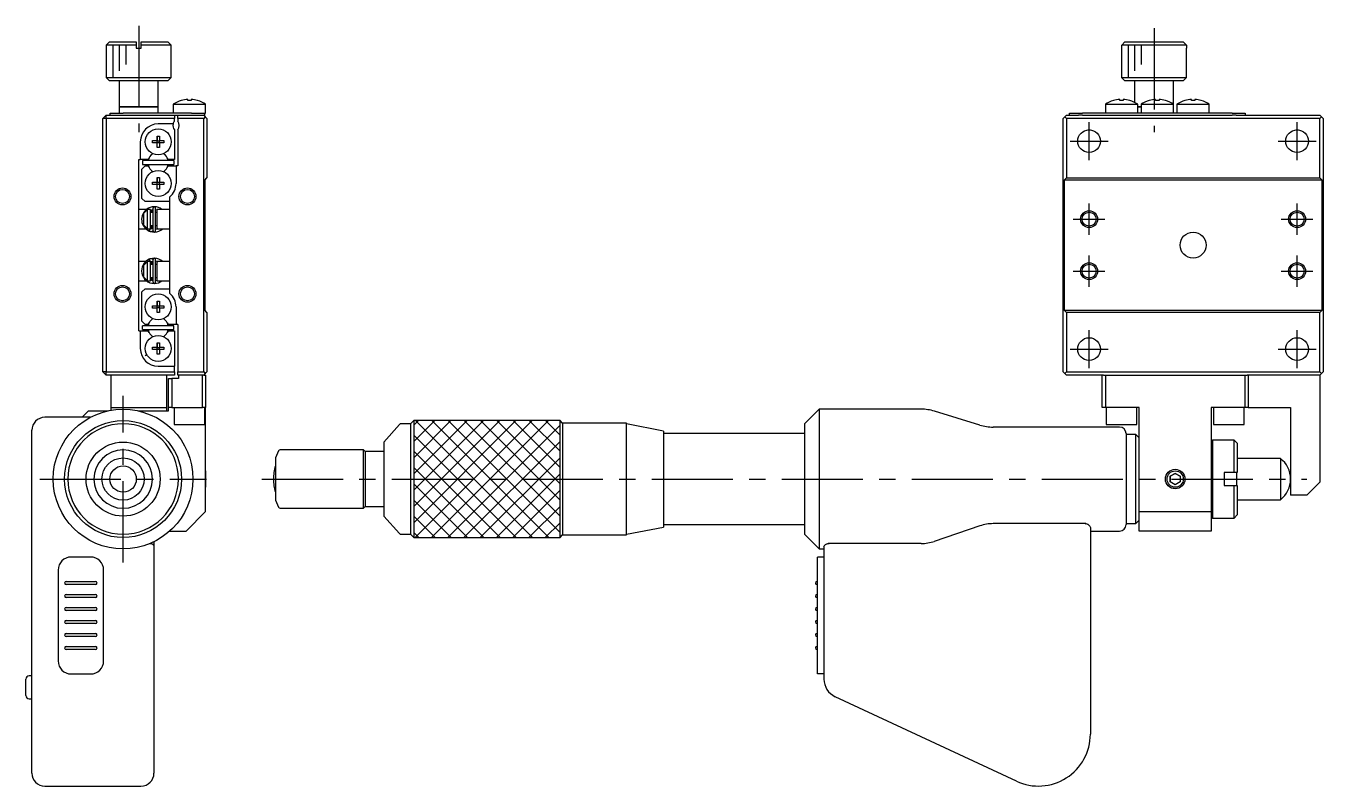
# Model space of a CAD drawing. Extents: x 19 to 436, y 13 to 209.
# Drawn here: x 236.1 to 435.7, y 57.7 to 174.7 of the extents above; entities that cross this region are included whole.
import ezdxf

# ---------------------------------------------------------------- set-up
doc = ezdxf.new("R2010")
doc.units = 0
doc.header["$LTSCALE"] = 10
doc.linetypes.add('CENTER', pattern=[2, 1.25, -0.25, 0.25, -0.25])
doc.linetypes.add('DASHED', pattern=[3.5, 2, -1.5])
doc.layers.get('0').update_dxf_attribs({"linetype": 'CONTINUOUS'})
doc.layers.add('CENTER', color=1, linetype='CENTER')

msp = doc.modelspace()

# ---------------------------------------------------------------- linework, layer by layer
at = {"color": 7, "linetype": 'CONTINUOUS'}
for p, q in [((248.925, 172.275), (248.425, 171.775)), ((253.025, 171.775), (248.425, 171.775)), ((248.425, 171.775), (248.425, 166.775)), ((248.925, 172.275), (253.025, 172.275)), ((253.025, 172.275), (253.025, 171.775)), ((253.025, 171.775), (253.025, 171.275)), ((253.825, 172.275), (257.925, 172.275)), ((253.825, 171.775), (253.825, 172.275)), ((258.425, 171.775), (253.825, 171.775)), ((253.825, 171.275), (253.825, 171.775)), ((258.425, 171.775), (257.925, 172.275)), ((258.425, 166.775), (258.425, 171.775)), ((404.671096, 171.775), (405.172884, 172.275)), ((404.671096, 171.275), (404.671096, 171.775)), ((414.639045, 171.775), (404.671096, 171.775)), ((405.172884, 172.275), (414.137258, 172.275)), ((414.137258, 172.275), (414.639045, 171.775)), ((414.639045, 171.775), (414.639045, 171.275)), ((253.025, 171.275), (253.825, 171.275)), ((404.655071, 171.275), (404.671096, 171.275)), ((404.655071, 171.275), (404.655071, 166.775)), ((414.639045, 171.275), (414.655071, 171.275)), ((414.655071, 166.775), (414.655071, 171.275)), ((248.425, 166.775), (258.425, 166.775)), ((248.425, 166.775), (248.925, 166.275)), ((257.925, 166.275), (248.925, 166.275)), ((250.425, 166.275), (250.425, 162.275)), ((256.425, 162.275), (256.425, 166.275)), ((257.925, 166.275), (258.425, 166.775)), ((404.655071, 166.775), (414.655071, 166.775)), ((404.655071, 166.775), (405.155071, 166.275)), ((414.155071, 166.275), (405.155071, 166.275)), ((406.655071, 166.275), (406.655071, 162.956129)), ((412.655071, 162.666657), (412.655071, 166.275)), ((414.155071, 166.275), (414.655071, 166.775)), ((250.425, 162.275), (256.425, 162.275)), ((256.425, 162.275), (250.425, 162.275)), ((250.425, 162.275), (250.425, 161.275)), ((256.425, 161.275), (256.425, 162.275)), ((258.725, 162.666657), (263.725, 162.666657)), ((258.725, 162.666657), (258.725, 161.275)), ((259.96641, 163.237581), (259.963067, 163.244436)), ((260.965, 163.237581), (260.965, 163.409953)), ((261.485, 163.237581), (260.965, 163.237581)), ((261.485, 163.409953), (261.485, 163.237581)), ((262.486933, 163.244436), (262.48359, 163.237581)), ((263.725, 161.275), (263.725, 162.666657)), ((402.155071, 162.666657), (404.655071, 162.666657)), ((402.155071, 162.666657), (402.155071, 161.275)), ((403.396481, 163.237581), (403.393138, 163.244436)), ((404.395071, 163.237581), (404.395071, 163.409953)), ((404.915071, 163.237581), (404.395071, 163.237581)), ((404.655071, 162.666657), (407.155071, 162.666657)), ((404.915071, 163.409953), (404.915071, 163.237581)), ((405.917003, 163.244436), (405.91366, 163.237581)), ((407.155071, 161.275), (407.155071, 162.666657)), ((407.155071, 162.275), (407.655071, 162.275)), ((407.655071, 162.275), (407.155071, 162.275)), ((407.655071, 162.666657), (410.155071, 162.666657)), ((407.655071, 162.666657), (407.655071, 161.275)), ((408.896481, 163.237581), (408.893138, 163.244436)), ((409.895071, 163.237581), (409.895071, 163.409953)), ((410.415071, 163.237581), (409.895071, 163.237581)), ((410.155071, 162.666657), (412.655071, 162.666657)), ((410.415071, 163.409953), (410.415071, 163.237581)), ((411.417003, 163.244436), (411.41366, 163.237581)), ((412.655071, 161.275), (412.655071, 162.666657)), ((413.155071, 162.666657), (415.655071, 162.666657)), ((413.155071, 162.666657), (413.155071, 161.275)), ((414.396481, 163.237581), (414.393138, 163.244436)), ((415.395071, 163.237581), (415.395071, 163.409953)), ((415.915071, 163.237581), (415.395071, 163.237581)), ((415.655071, 162.666657), (418.155071, 162.666657)), ((415.915071, 163.409953), (415.915071, 163.237581)), ((416.917003, 163.244436), (416.91366, 163.237581)), ((418.155071, 161.275), (418.155071, 162.666657)), ((248.425, 160.975), (247.925, 160.475)), ((248.425, 160.475), (247.925, 160.475)), ((247.925, 121.475), (247.925, 160.475)), ((248.425, 160.475), (248.425, 160.975)), ((248.425, 160.975), (258.925, 160.975)), ((258.925, 160.475), (248.425, 160.475)), ((248.425, 160.475), (248.425, 121.475)), ((249.025, 160.975), (249.025, 161.275)), ((249.025, 161.275), (251.025, 161.275)), ((260.15, 161.275), (251.025, 161.275)), ((258.925, 160.975), (259.425, 160.975)), ((258.925, 160.975), (258.925, 160.475)), ((258.925, 160.036438), (258.925, 160.475)), ((259.425, 160.975), (263.425, 160.975)), ((259.425, 160.475), (259.425, 160.975)), ((259.425, 160.475), (259.425, 160.036438)), ((263.425, 160.475), (259.425, 160.475)), ((261.525, 161.275), (260.15, 161.275)), ((261.525, 161.275), (263.525, 161.275)), ((263.525, 160.975), (263.425, 160.975)), ((263.425, 160.975), (263.675, 160.725)), ((263.675, 160.725), (263.425, 160.475)), ((263.425, 121.475), (263.425, 160.475)), ((263.525, 161.275), (263.525, 160.975)), ((263.525, 161.275), (263.725, 161.275)), ((263.675, 160.725), (263.925, 160.475)), ((263.925, 160.475), (263.925, 151.325)), ((395.905071, 160.725), (395.655071, 160.475)), ((395.655071, 121.475), (395.655071, 160.475)), ((396.155071, 160.975), (395.905071, 160.725)), ((395.905071, 160.725), (396.155071, 160.475)), ((396.155071, 160.975), (398.030571, 160.975)), ((435.155071, 160.475), (396.155071, 160.475)), ((396.155071, 160.475), (396.155071, 151.325)), ((396.655071, 160.975), (396.655071, 161.275)), ((396.655071, 161.275), (398.655071, 161.275)), ((398.655071, 160.975), (398.030571, 160.975)), ((402.155071, 161.275), (398.655071, 161.275)), ((398.655071, 160.975), (421.655071, 160.975)), ((421.655071, 161.275), (402.155071, 161.275)), ((413.155071, 161.275), (412.655071, 161.275)), ((421.655071, 161.275), (423.655071, 161.275)), ((422.27957, 160.975), (421.655071, 160.975)), ((422.27957, 160.975), (435.155071, 160.975)), ((423.655071, 161.275), (423.655071, 160.975)), ((435.405071, 160.725), (435.155071, 160.975)), ((435.405071, 160.725), (435.155071, 160.475)), ((435.155071, 151.325), (435.155071, 160.475)), ((435.655071, 160.475), (435.405071, 160.725)), ((435.655071, 160.475), (435.655071, 121.475)), ((256.245, 157.761361), (256.605, 157.761361)), ((256.245, 157.055), (256.245, 157.761361)), ((256.245, 157.761361), (256.245, 157.055)), ((258.706754, 159.625), (256.425, 159.625)), ((256.605, 157.761361), (256.605, 157.055)), ((258.925, 158.713562), (258.925, 154.175)), ((259.425, 158.713562), (259.425, 153.175)), ((399.455317, 158.713562), (399.854824, 158.713562)), ((431.455317, 158.713562), (431.854824, 158.713562)), ((253.675, 156.875), (253.675, 154.175)), ((255.538639, 156.695), (255.538639, 157.055)), ((255.538639, 157.055), (256.245, 157.055)), ((256.245, 156.695), (255.538639, 156.695)), ((256.255372, 157.044628), (256.245, 157.055)), ((256.255372, 156.705372), (256.245, 156.695)), ((256.245, 155.988639), (256.245, 156.695)), ((256.245, 155.988639), (256.245, 156.695)), ((256.605, 155.988639), (256.245, 155.988639)), ((256.255372, 157.044628), (256.594628, 157.044628)), ((256.255372, 156.705372), (256.255372, 157.044628)), ((256.594628, 156.705372), (256.255372, 156.705372)), ((256.594628, 157.044628), (256.605, 157.055)), ((256.594628, 157.044628), (256.594628, 156.705372)), ((256.594628, 156.705372), (256.605, 156.695)), ((256.605, 157.055), (257.311361, 157.055)), ((256.605, 156.695), (256.605, 155.988639)), ((257.311361, 156.695), (256.605, 156.695)), ((257.311361, 157.055), (257.311361, 156.695)), ((253.425, 154.175), (253.675, 154.175)), ((253.425, 127.775), (253.425, 154.175)), ((254.874194, 154.175), (253.675, 154.175)), ((254.025, 153.975), (254.025, 153.375)), ((258.825, 153.975), (254.025, 153.975)), ((255.02436, 154.435095), (254.874194, 154.175)), ((257.975806, 154.175), (257.82564, 154.435095)), ((258.925, 154.175), (257.975806, 154.175)), ((258.825, 153.975), (258.825, 153.375)), ((254.425, 153.175), (253.925, 152.675)), ((253.925, 148.175), (253.925, 152.675)), ((254.025, 153.375), (258.825, 153.375)), ((254.425, 153.175), (254.874194, 153.175)), ((254.874194, 153.175), (255.02436, 152.914905)), ((257.82564, 152.914905), (257.975806, 153.175)), ((257.975806, 153.175), (259.175, 153.175)), ((259.175, 153.175), (259.175, 150.475)), ((259.425, 153.175), (259.175, 153.175)), ((255.538639, 150.295), (255.538639, 150.655)), ((255.538639, 150.655), (256.245, 150.655)), ((256.245, 150.295), (255.538639, 150.295)), ((256.245, 151.361361), (256.605, 151.361361)), ((256.245, 150.655), (256.245, 151.361361)), ((256.245, 151.361361), (256.245, 150.655)), ((256.255372, 150.644628), (256.245, 150.655)), ((256.255372, 150.305372), (256.245, 150.295)), ((256.245, 149.588639), (256.245, 150.295)), ((256.245, 149.588639), (256.245, 150.295)), ((256.255372, 150.644628), (256.594628, 150.644628)), ((256.255372, 150.305372), (256.255372, 150.644628)), ((256.594628, 150.305372), (256.255372, 150.305372)), ((256.594628, 150.644628), (256.605, 150.655)), ((256.594628, 150.644628), (256.594628, 150.305372)), ((256.594628, 150.305372), (256.605, 150.295)), ((256.605, 151.361361), (256.605, 150.655)), ((256.605, 150.655), (257.311361, 150.655)), ((256.605, 150.295), (256.605, 149.588639)), ((257.311361, 150.295), (256.605, 150.295)), ((257.311361, 150.655), (257.311361, 150.295)), ((263.575, 150.975), (263.925, 151.325)), ((263.575, 150.975), (263.575, 130.975)), ((395.805071, 150.975), (396.155071, 151.325)), ((435.505071, 150.975), (395.805071, 150.975)), ((395.805071, 150.975), (395.805071, 130.975)), ((396.155071, 151.325), (435.155071, 151.325)), ((435.155071, 151.325), (435.505071, 150.975)), ((435.505071, 130.975), (435.505071, 150.975)), ((253.925, 148.175), (254.425, 147.675)), ((256.605, 149.588639), (256.245, 149.588639)), ((258.225, 133.554062), (258.225, 148.395938)), ((254.633355, 146.475), (253.425, 146.475)), ((254.225, 145.891515), (254.725, 146.420683)), ((254.225, 144.058485), (254.225, 145.891515)), ((258.225, 147.675), (254.425, 147.675)), ((254.634259, 146.475), (254.634134, 146.475)), ((254.634665, 146.475), (254.634306, 146.475)), ((254.725, 146.475), (254.725, 146.420683)), ((255.225, 146.475), (254.725, 146.475)), ((254.725, 146.420683), (254.725, 143.529317)), ((255.050829, 146.718007), (255.046396, 146.717423)), ((255.110107, 146.743088), (255.054943, 146.722361)), ((255.211496, 146.35427), (255.225739, 146.359889)), ((255.224886, 146.360811), (255.618459, 146.466284)), ((255.225, 143.475), (255.225, 146.475)), ((255.618518, 145.975), (255.225, 145.975)), ((255.225739, 146.359889), (255.239755, 146.364592)), ((255.239755, 146.364592), (255.253999, 146.368573)), ((255.253999, 146.368573), (255.268435, 146.371821)), ((255.268435, 146.371821), (255.283025, 146.374325)), ((255.283025, 146.374325), (255.297729, 146.376076)), ((255.297729, 146.376076), (255.312508, 146.377068)), ((255.312508, 146.377068), (255.327323, 146.377299)), ((255.327323, 146.377299), (255.342133, 146.376766)), ((255.342133, 146.376766), (255.356899, 146.375472)), ((255.356899, 146.375472), (255.37158, 146.373419)), ((255.37158, 146.373419), (255.386137, 146.370614)), ((255.386137, 146.370614), (255.40053, 146.367066)), ((255.40053, 146.367066), (255.414722, 146.362786)), ((255.414722, 146.362786), (255.428675, 146.357786)), ((255.425, 145.975), (255.425, 146.359574)), ((255.428675, 146.357786), (255.442353, 146.352081)), ((255.442353, 146.352081), (255.45572, 146.345689)), ((255.45572, 146.345689), (255.468742, 146.338628)), ((255.468742, 146.338628), (255.481387, 146.33092)), ((255.481387, 146.33092), (255.493624, 146.322585)), ((255.493624, 146.322585), (255.505423, 146.313649)), ((255.505423, 146.313649), (255.516756, 146.304135)), ((255.516756, 146.304135), (255.527596, 146.294071)), ((255.527596, 146.294071), (255.537919, 146.283482)), ((255.537919, 146.283482), (255.547701, 146.272398)), ((255.547701, 146.272398), (255.556921, 146.260847)), ((255.556921, 146.260847), (255.565558, 146.248859)), ((255.565558, 146.248859), (255.573593, 146.236465)), ((255.573593, 146.236465), (255.58101, 146.223696)), ((255.58101, 146.223696), (255.587793, 146.210583)), ((255.587793, 146.210583), (255.593927, 146.197159)), ((255.593927, 146.197159), (255.599401, 146.183455)), ((255.599401, 146.183455), (255.604203, 146.169506)), ((255.604203, 146.169506), (255.608323, 146.155344)), ((255.608323, 146.155344), (255.611754, 146.141002)), ((255.611754, 146.141002), (255.614488, 146.126514)), ((255.614488, 146.126514), (255.616521, 146.111914)), ((255.616521, 146.111914), (255.617849, 146.097236)), ((255.617849, 146.097236), (255.618469, 146.082514)), ((255.618469, 146.082514), (255.618518, 146.077191)), ((255.618518, 146.678078), (255.618518, 143.178078)), ((256.018518, 143.178078), (256.018518, 146.678078)), ((256.225, 145.975), (256.018518, 145.975)), ((256.018572, 146.465971), (256.225119, 146.424766)), ((256.225, 146.475), (256.225, 143.475)), ((258.225, 146.475), (256.225, 146.475)), ((254.725, 143.529317), (254.225, 144.058485)), ((255.225, 143.975), (255.618518, 143.975)), ((255.425, 143.49667), (255.425, 143.975)), ((255.60984, 143.70678), (255.606013, 143.692563)), ((255.612977, 143.721167), (255.60984, 143.70678)), ((255.615417, 143.73569), (255.612977, 143.721167)), ((255.617157, 143.750316), (255.615417, 143.73569)), ((255.618191, 143.765011), (255.617157, 143.750316)), ((255.618518, 143.778965), (255.618191, 143.765011)), ((256.018518, 143.975), (256.225, 143.975)), ((253.425, 143.475), (254.520166, 143.475)), ((254.521074, 143.475), (254.521202, 143.475)), ((254.725, 143.529317), (254.725, 143.475)), ((254.725, 143.475), (255.225, 143.475)), ((255.04555, 143.139139), (255.054981, 143.135103)), ((255.046133, 143.138794), (255.114289, 143.372529)), ((255.051067, 143.157384), (255.050513, 143.1504)), ((255.050513, 143.1504), (255.050529, 143.14457)), ((255.050529, 143.14457), (255.051115, 143.139934)), ((255.052186, 143.165473), (255.051067, 143.157384)), ((255.051115, 143.139934), (255.052342, 143.13638)), ((255.053864, 143.174612), (255.052186, 143.165473)), ((255.052342, 143.13638), (255.054186, 143.13421)), ((255.056089, 143.184739), (255.053864, 143.174612)), ((255.054186, 143.13421), (255.054943, 143.133795)), ((255.054943, 143.133795), (255.085294, 143.121726)), ((255.058846, 143.195782), (255.056089, 143.184739)), ((255.062114, 143.207666), (255.058846, 143.195782)), ((255.065873, 143.22031), (255.062114, 143.207666)), ((255.070096, 143.233625), (255.065873, 143.22031)), ((255.074754, 143.247521), (255.070096, 143.233625)), ((255.079814, 143.261901), (255.074754, 143.247521)), ((255.085243, 143.276667), (255.079814, 143.261901)), ((255.091002, 143.291716), (255.085243, 143.276667)), ((255.085294, 143.121726), (255.11791, 143.110563)), ((255.097052, 143.306946), (255.091002, 143.291716)), ((255.103352, 143.32225), (255.097052, 143.306946)), ((255.109857, 143.337525), (255.103352, 143.32225)), ((255.107947, 143.113523), (255.794207, 142.979539)), ((255.116523, 143.352663), (255.109857, 143.337525)), ((255.114289, 143.372529), (255.171472, 143.475058)), ((255.123304, 143.367562), (255.116523, 143.352663)), ((255.11791, 143.110563), (255.15103, 143.101048)), ((255.130153, 143.382118), (255.123304, 143.367562)), ((255.137024, 143.396231), (255.130153, 143.382118)), ((255.143868, 143.409804), (255.137024, 143.396231)), ((255.150639, 143.422743), (255.143868, 143.409804)), ((255.15729, 143.434959), (255.150639, 143.422743)), ((255.15103, 143.101048), (255.184573, 143.093204)), ((255.163775, 143.446369), (255.15729, 143.434959)), ((255.17005, 143.456893), (255.163775, 143.446369)), ((255.17607, 143.466458), (255.17005, 143.456893)), ((255.181796, 143.475), (255.17607, 143.466458)), ((255.184573, 143.093204), (255.218456, 143.08705)), ((255.214635, 143.49932), (255.18853, 143.510613)), ((255.218685, 143.498941), (255.211496, 143.501886)), ((255.218456, 143.08705), (255.252596, 143.0826)), ((255.232611, 143.493862), (255.218685, 143.498941)), ((255.24678, 143.489503), (255.232611, 143.493862)), ((255.261154, 143.485876), (255.24678, 143.489503)), ((255.252596, 143.0826), (255.286911, 143.079864)), ((255.275695, 143.482993), (255.261154, 143.485876)), ((255.290364, 143.480862), (255.275695, 143.482993)), ((255.286911, 143.079864), (255.321315, 143.078849)), ((255.30512, 143.479488), (255.290364, 143.480862)), ((255.319924, 143.478877), (255.30512, 143.479488)), ((255.334737, 143.479029), (255.319924, 143.478877)), ((255.321315, 143.078849), (255.355727, 143.079557)), ((255.349517, 143.479942), (255.334737, 143.479029)), ((255.364226, 143.481613), (255.349517, 143.479942)), ((255.355727, 143.079557), (255.390061, 143.081985)), ((255.378823, 143.484036), (255.364226, 143.481613)), ((255.393271, 143.487202), (255.378823, 143.484036)), ((255.390061, 143.081985), (255.424234, 143.086128)), ((255.407532, 143.491103), (255.393271, 143.487202)), ((255.421569, 143.495723), (255.407532, 143.491103)), ((255.435345, 143.50105), (255.421569, 143.495723)), ((255.424234, 143.086128), (255.458164, 143.091976)), ((255.448828, 143.507067), (255.435345, 143.50105)), ((255.461982, 143.513756), (255.448828, 143.507067)), ((255.458164, 143.091976), (255.491767, 143.099514)), ((255.474777, 143.521098), (255.461982, 143.513756)), ((255.487181, 143.52907), (255.474777, 143.521098)), ((255.499165, 143.537652), (255.487181, 143.52907)), ((255.491767, 143.099514), (255.524961, 143.108725)), ((255.510702, 143.546819), (255.499165, 143.537652)), ((255.521764, 143.556546), (255.510702, 143.546819)), ((255.532327, 143.566808), (255.521764, 143.556546)), ((255.524961, 143.108725), (255.557666, 143.119587)), ((255.542367, 143.577578), (255.532327, 143.566808)), ((255.551863, 143.588827), (255.542367, 143.577578)), ((255.560792, 143.600529), (255.551863, 143.588827)), ((255.557666, 143.119587), (255.589801, 143.132074)), ((255.569137, 143.612653), (255.560792, 143.600529)), ((255.576878, 143.62517), (255.569137, 143.612653)), ((255.584, 143.63805), (255.576878, 143.62517)), ((255.590488, 143.65126), (255.584, 143.63805)), ((255.589801, 143.132074), (255.621115, 143.146073)), ((255.596327, 143.664771), (255.590488, 143.65126)), ((255.601506, 143.678549), (255.596327, 143.664771)), ((255.606013, 143.692563), (255.601506, 143.678549)), ((256.253291, 143.439396), (256.018569, 143.389898)), ((256.225, 143.475), (258.225, 143.475)), ((256.359811, 143.474767), (256.253291, 143.439396)), ((254.520027, 138.475), (253.425, 138.475)), ((254.225, 137.891515), (254.725, 138.420683)), ((254.225, 136.058485), (254.225, 137.891515)), ((254.521145, 138.475), (254.521025, 138.475)), ((254.725, 138.475), (254.725, 138.420683)), ((255.225, 138.475), (254.725, 138.475)), ((254.725, 138.420683), (254.725, 135.529317)), ((255.046133, 138.811206), (255.114289, 138.577471)), ((255.050513, 138.7996), (255.050529, 138.80543)), ((255.051067, 138.792616), (255.050513, 138.7996)), ((255.050529, 138.80543), (255.051115, 138.810066)), ((255.052186, 138.784527), (255.051067, 138.792616)), ((255.051115, 138.810066), (255.052342, 138.81362)), ((255.053864, 138.775388), (255.052186, 138.784527)), ((255.052342, 138.81362), (255.054186, 138.81579)), ((255.056089, 138.765261), (255.053864, 138.775388)), ((255.054186, 138.81579), (255.054943, 138.816205)), ((255.072669, 138.823455), (255.054943, 138.816205)), ((255.058846, 138.754218), (255.056089, 138.765261)), ((255.062114, 138.742334), (255.058846, 138.754218)), ((255.065873, 138.72969), (255.062114, 138.742334)), ((255.070096, 138.716375), (255.065873, 138.72969)), ((255.074754, 138.702479), (255.070096, 138.716375)), ((255.105043, 138.83525), (255.072669, 138.823455)), ((255.079814, 138.688099), (255.074754, 138.702479)), ((255.085243, 138.673333), (255.079814, 138.688099)), ((255.091002, 138.658284), (255.085243, 138.673333)), ((255.097052, 138.643054), (255.091002, 138.658284)), ((255.103352, 138.62775), (255.097052, 138.643054)), ((255.109857, 138.612475), (255.103352, 138.62775)), ((255.137954, 138.84541), (255.105043, 138.83525)), ((255.793027, 138.970444), (255.109035, 138.836901)), ((255.116523, 138.597337), (255.109857, 138.612475)), ((255.114289, 138.577471), (255.171472, 138.474942)), ((255.123304, 138.582438), (255.116523, 138.597337)), ((255.130153, 138.567882), (255.123304, 138.582438)), ((255.137024, 138.553769), (255.130153, 138.567882)), ((255.143868, 138.540196), (255.137024, 138.553769)), ((255.171322, 138.853909), (255.137954, 138.84541)), ((255.150639, 138.527257), (255.143868, 138.540196)), ((255.15729, 138.515041), (255.150639, 138.527257)), ((255.163775, 138.503631), (255.15729, 138.515041)), ((255.17005, 138.493107), (255.163775, 138.503631)), ((255.17607, 138.483542), (255.17005, 138.493107)), ((255.205067, 138.860727), (255.171322, 138.853909)), ((255.181796, 138.475), (255.17607, 138.483542)), ((255.239105, 138.865849), (255.205067, 138.860727)), ((255.211496, 138.448114), (255.225739, 138.453732)), ((255.225, 135.475), (255.225, 138.475)), ((255.618518, 137.975), (255.225, 137.975)), ((255.225739, 138.453732), (255.239755, 138.458435)), ((255.273355, 138.869261), (255.239105, 138.865849)), ((255.239755, 138.458435), (255.253999, 138.462417)), ((255.253999, 138.462417), (255.268435, 138.465665)), ((255.268435, 138.465665), (255.283025, 138.468169)), ((255.307732, 138.870956), (255.273355, 138.869261)), ((255.283025, 138.468169), (255.297729, 138.46992)), ((255.297729, 138.46992), (255.312508, 138.470912)), ((255.342153, 138.870928), (255.307732, 138.870956)), ((255.312508, 138.470912), (255.327323, 138.471143)), ((255.327323, 138.471143), (255.342133, 138.47061)), ((255.342133, 138.47061), (255.356899, 138.469315)), ((255.376534, 138.869178), (255.342153, 138.870928)), ((255.356899, 138.469315), (255.37158, 138.467263)), ((255.37158, 138.467263), (255.386137, 138.464458)), ((255.410791, 138.865709), (255.376534, 138.869178)), ((255.386137, 138.464458), (255.40053, 138.46091)), ((255.40053, 138.46091), (255.414722, 138.45663)), ((255.444841, 138.860529), (255.410791, 138.865709)), ((255.414722, 138.45663), (255.428675, 138.451629)), ((255.425, 137.975), (255.425, 138.453326)), ((255.428675, 138.451629), (255.442353, 138.445925)), ((255.442353, 138.445925), (255.45572, 138.439533)), ((255.478601, 138.85365), (255.444841, 138.860529)), ((255.45572, 138.439533), (255.468742, 138.432472)), ((255.468742, 138.432472), (255.481387, 138.424763)), ((255.511987, 138.845088), (255.478601, 138.85365)), ((255.481387, 138.424763), (255.493624, 138.416429)), ((255.493624, 138.416429), (255.505423, 138.407493)), ((255.505423, 138.407493), (255.516756, 138.397979)), ((255.544918, 138.834863), (255.511987, 138.845088)), ((255.516756, 138.397979), (255.527596, 138.387914)), ((255.527596, 138.387914), (255.537919, 138.377326)), ((255.537919, 138.377326), (255.547701, 138.366242)), ((255.577313, 138.822998), (255.544918, 138.834863)), ((255.547701, 138.366242), (255.556921, 138.354691)), ((255.556921, 138.354691), (255.565558, 138.342703)), ((255.565558, 138.342703), (255.573593, 138.330309)), ((255.573593, 138.330309), (255.58101, 138.31754)), ((255.609093, 138.809523), (255.577313, 138.822998)), ((255.58101, 138.31754), (255.587793, 138.304427)), ((255.587793, 138.304427), (255.593927, 138.291003)), ((255.593927, 138.291003), (255.599401, 138.277299)), ((255.599401, 138.277299), (255.604203, 138.26335)), ((255.604203, 138.26335), (255.608323, 138.249187)), ((255.608323, 138.249187), (255.611754, 138.234845)), ((255.621164, 138.803904), (255.609093, 138.809523)), ((255.611754, 138.234845), (255.614488, 138.220358)), ((255.614488, 138.220358), (255.616521, 138.205758)), ((255.616521, 138.205758), (255.617849, 138.19108)), ((255.617849, 138.19108), (255.618469, 138.176358)), ((255.618469, 138.176358), (255.618518, 138.171035)), ((255.618518, 138.771922), (255.618518, 135.271922)), ((256.018518, 135.271922), (256.018518, 138.771922)), ((256.225, 137.975), (256.018518, 137.975)), ((256.01854, 138.560106), (256.248207, 138.512084)), ((256.225, 138.475), (256.225, 135.475)), ((258.225, 138.475), (256.225, 138.475)), ((256.248207, 138.512084), (256.359259, 138.475439)), ((254.725, 135.529317), (254.225, 136.058485)), ((255.225, 135.975), (255.618518, 135.975)), ((255.425, 135.590422), (255.425, 135.975)), ((255.576878, 135.719014), (255.569137, 135.706497)), ((255.584, 135.731893), (255.576878, 135.719014)), ((255.590488, 135.745104), (255.584, 135.731893)), ((255.596327, 135.758615), (255.590488, 135.745104)), ((255.601506, 135.772393), (255.596327, 135.758615)), ((255.606013, 135.786407), (255.601506, 135.772393)), ((255.60984, 135.800624), (255.606013, 135.786407)), ((255.612977, 135.81501), (255.60984, 135.800624)), ((255.615417, 135.829534), (255.612977, 135.81501)), ((255.617157, 135.84416), (255.615417, 135.829534)), ((255.618191, 135.858854), (255.617157, 135.84416)), ((255.618518, 135.872809), (255.618191, 135.858854)), ((256.018518, 135.975), (256.225, 135.975)), ((253.425, 135.475), (254.633676, 135.475)), ((254.425, 134.275), (253.925, 133.775)), ((253.925, 129.275), (253.925, 133.775)), ((254.425, 134.275), (258.225, 134.275)), ((254.725, 135.529317), (254.725, 135.475)), ((254.725, 135.475), (255.225, 135.475)), ((255.049182, 135.231666), (255.046396, 135.232577)), ((255.054943, 135.227639), (255.11284, 135.206023)), ((255.218685, 135.592785), (255.211496, 135.59573)), ((255.232611, 135.587706), (255.218685, 135.592785)), ((255.618426, 135.48372), (255.224819, 135.589216)), ((255.24678, 135.583346), (255.232611, 135.587706)), ((255.261154, 135.57972), (255.24678, 135.583346)), ((255.275695, 135.576836), (255.261154, 135.57972)), ((255.290364, 135.574705), (255.275695, 135.576836)), ((255.30512, 135.573332), (255.290364, 135.574705)), ((255.319924, 135.572721), (255.30512, 135.573332)), ((255.334737, 135.572872), (255.319924, 135.572721)), ((255.349517, 135.573785), (255.334737, 135.572872)), ((255.364226, 135.575456), (255.349517, 135.573785)), ((255.378823, 135.577879), (255.364226, 135.575456)), ((255.393271, 135.581046), (255.378823, 135.577879)), ((255.407532, 135.584946), (255.393271, 135.581046)), ((255.421569, 135.589567), (255.407532, 135.584946)), ((255.435345, 135.594894), (255.421569, 135.589567)), ((255.448828, 135.600911), (255.435345, 135.594894)), ((255.461982, 135.6076), (255.448828, 135.600911)), ((255.474777, 135.614942), (255.461982, 135.6076)), ((255.487181, 135.622914), (255.474777, 135.614942)), ((255.499165, 135.631496), (255.487181, 135.622914)), ((255.510702, 135.640663), (255.499165, 135.631496)), ((255.521764, 135.65039), (255.510702, 135.640663)), ((255.532327, 135.660652), (255.521764, 135.65039)), ((255.542367, 135.671421), (255.532327, 135.660652)), ((255.551863, 135.682671), (255.542367, 135.671421)), ((255.560792, 135.694373), (255.551863, 135.682671)), ((255.569137, 135.706497), (255.560792, 135.694373)), ((256.22509, 135.525226), (256.018522, 135.484023)), ((256.225, 135.475), (258.225, 135.475)), ((256.245, 132.361361), (256.605, 132.361361)), ((256.245, 131.655), (256.245, 132.361361)), ((256.245, 132.361361), (256.245, 131.655)), ((256.605, 132.361361), (256.605, 131.655)), ((255.538639, 131.295), (255.538639, 131.655)), ((255.538639, 131.655), (256.245, 131.655)), ((256.245, 131.295), (255.538639, 131.295)), ((256.255372, 131.644628), (256.245, 131.655)), ((256.255372, 131.305372), (256.245, 131.295)), ((256.245, 130.588639), (256.245, 131.295)), ((256.245, 130.588639), (256.245, 131.295)), ((256.605, 130.588639), (256.245, 130.588639)), ((256.255372, 131.644628), (256.594628, 131.644628)), ((256.255372, 131.305372), (256.255372, 131.644628)), ((256.594628, 131.305372), (256.255372, 131.305372)), ((256.594628, 131.644628), (256.605, 131.655)), ((256.594628, 131.644628), (256.594628, 131.305372)), ((256.594628, 131.305372), (256.605, 131.295)), ((256.605, 131.655), (257.311361, 131.655)), ((256.605, 131.295), (256.605, 130.588639)), ((257.311361, 131.295), (256.605, 131.295)), ((257.311361, 131.655), (257.311361, 131.295)), ((259.175, 131.475), (259.175, 128.775)), ((263.925, 130.625), (263.575, 130.975)), ((263.925, 130.625), (263.925, 121.475)), ((396.155071, 130.625), (395.805071, 130.975)), ((395.805071, 130.975), (435.505071, 130.975)), ((396.155071, 130.625), (396.155071, 121.475)), ((435.155071, 130.625), (396.155071, 130.625)), ((435.505071, 130.975), (435.155071, 130.625)), ((435.155071, 121.475), (435.155071, 130.625)), ((253.425, 127.775), (253.675, 127.775)), ((253.675, 127.775), (253.675, 125.075)), ((253.675, 127.775), (254.874194, 127.775)), ((253.925, 129.275), (254.425, 128.775)), ((254.025, 127.975), (254.025, 128.575)), ((258.825, 128.575), (254.025, 128.575)), ((254.025, 127.975), (258.825, 127.975)), ((254.874194, 128.775), (254.425, 128.775)), ((254.874194, 128.775), (255.02436, 129.035095)), ((255.02436, 127.514905), (254.874194, 127.775)), ((257.82564, 129.035095), (257.975806, 128.775)), ((257.975806, 127.775), (257.82564, 127.514905)), ((259.175, 128.775), (257.975806, 128.775)), ((257.975806, 127.775), (258.925, 127.775)), ((258.825, 127.975), (258.825, 128.575)), ((258.925, 127.775), (258.925, 122.325)), ((259.425, 128.775), (259.175, 128.775)), ((259.425, 128.775), (259.425, 121.475)), ((256.245, 125.961361), (256.605, 125.961361)), ((256.245, 125.255), (256.245, 125.961361)), ((256.245, 125.961361), (256.245, 125.255)), ((256.605, 125.961361), (256.605, 125.255)), ((255.538639, 124.895), (255.538639, 125.255)), ((255.538639, 125.255), (256.245, 125.255)), ((256.245, 124.895), (255.538639, 124.895)), ((256.255372, 125.244628), (256.245, 125.255)), ((256.255372, 124.905372), (256.245, 124.895)), ((256.245, 124.188639), (256.245, 124.895)), ((256.245, 124.188639), (256.245, 124.895)), ((256.605, 124.188639), (256.245, 124.188639)), ((256.255372, 125.244628), (256.594628, 125.244628)), ((256.255372, 124.905372), (256.255372, 125.244628)), ((256.594628, 124.905372), (256.255372, 124.905372)), ((256.594628, 125.244628), (256.605, 125.255)), ((256.594628, 125.244628), (256.594628, 124.905372)), ((256.594628, 124.905372), (256.605, 124.895)), ((256.605, 125.255), (257.311361, 125.255)), ((256.605, 124.895), (256.605, 124.188639)), ((257.311361, 124.895), (256.605, 124.895)), ((257.311361, 125.255), (257.311361, 124.895)), ((256.425, 122.325), (258.925, 122.325)), ((258.925, 121.475), (258.925, 122.325)), ((248.425, 121.475), (247.925, 121.475)), ((248.425, 120.975), (247.925, 121.475)), ((248.425, 121.475), (258.925, 121.475)), ((248.425, 120.975), (248.425, 121.475)), ((258.925, 120.975), (248.425, 120.975)), ((249.125, 120.975), (249.125, 115.975)), ((257.725, 120.975), (257.725, 115.975)), ((258.025, 115.975), (258.025, 120.475)), ((258.025, 120.475), (258.525, 120.475)), ((258.525, 120.475), (258.525, 115.975)), ((259.525, 120.475), (258.525, 120.475)), ((258.925, 121.475), (258.925, 120.975)), ((259.425, 121.475), (263.425, 121.475)), ((259.425, 120.975), (259.425, 121.475)), ((263.425, 120.975), (259.425, 120.975)), ((259.525, 120.975), (259.525, 120.475)), ((263.225, 115.975), (263.225, 120.975)), ((263.425, 121.475), (263.675, 121.225)), ((263.675, 121.225), (263.425, 120.975)), ((263.425, 120.975), (263.725, 120.975)), ((263.925, 121.475), (263.675, 121.225)), ((263.725, 120.975), (263.725, 115.975)), ((395.655071, 121.475), (395.905071, 121.225)), ((396.155071, 121.475), (395.905071, 121.225)), ((395.905071, 121.225), (396.155071, 120.975)), ((396.155071, 121.475), (435.155071, 121.475)), ((401.855071, 120.975), (396.155071, 120.975)), ((401.655071, 115.975), (401.655071, 120.975)), ((401.855071, 120.975), (402.155071, 120.975)), ((402.155071, 120.975), (402.155071, 115.975)), ((402.155071, 120.975), (423.655071, 120.975)), ((423.655071, 115.975), (423.655071, 120.975)), ((423.655071, 120.975), (423.955071, 120.975)), ((435.155071, 120.975), (423.955071, 120.975)), ((424.155071, 120.975), (424.155071, 115.975)), ((435.155071, 121.475), (435.405071, 121.225)), ((435.155071, 120.975), (435.405071, 121.225)), ((435.155071, 120.975), (435.155071, 104.475)), ((435.405071, 121.225), (435.655071, 121.475)), ((249.125, 115.975), (257.725, 115.975)), ((249.125, 115.975), (249.125, 115.555761)), ((257.725, 115.975), (257.725, 115.475)), ((258.525, 115.975), (258.025, 115.975)), ((258.025, 115.475), (258.025, 115.975)), ((258.525, 115.975), (263.225, 115.975)), ((258.875, 115.975), (258.875, 113.375)), ((263.725, 115.975), (263.225, 115.975)), ((263.575, 113.375), (263.575, 115.975)), ((263.725, 99.975), (263.725, 115.975)), ((402.155071, 115.975), (401.655071, 115.975)), ((407.355071, 115.975), (402.155071, 115.975)), ((402.305071, 115.975), (402.305071, 113.375)), ((407.005071, 113.375), (407.005071, 115.975)), ((407.355071, 99.975), (407.355071, 115.975)), ((418.455071, 115.975), (418.455071, 99.975)), ((423.655071, 115.975), (418.455071, 115.975)), ((418.805071, 115.975), (418.805071, 113.375)), ((423.505071, 113.375), (423.505071, 115.975)), ((424.155071, 115.975), (423.655071, 115.975)), ((424.155071, 115.975), (430.655071, 115.975)), ((430.655071, 115.975), (430.655071, 102.475)), ((245.993847, 114.475), (238.975, 114.475)), ((245.725, 115.475), (244.725, 114.475)), ((245.725, 115.475), (248.720114, 115.475)), ((253.329886, 115.475), (258.025, 115.475)), ((295.755071, 113.975), (295.255071, 113.475)), ((295.755071, 113.975), (295.755071, 104.975)), ((318.255071, 113.975), (295.755071, 113.975)), ((318.255071, 104.975), (318.255071, 113.975)), ((318.655071, 113.575), (318.255071, 113.975)), ((358.105071, 115.725), (355.855071, 113.475)), ((358.105071, 115.725), (358.105071, 104.975)), ((373.809487, 115.725), (358.105071, 115.725)), ((382.855125, 113.280539), (375.855016, 115.419461)), ((236.975, 111.475), (236.975, 112.475)), ((258.875, 113.375), (263.575, 113.375)), ((293.56561, 113.374805), (291.155071, 110.675)), ((295.255071, 113.475), (293.789392, 113.475)), ((295.255071, 113.475), (295.255071, 96.475)), ((318.655071, 113.575), (318.655071, 104.975)), ((328.455071, 113.575), (318.655071, 113.575)), ((328.455071, 104.975), (328.455071, 113.575)), ((334.155071, 112.367032), (328.455071, 113.475)), ((334.155071, 112.367032), (334.155071, 104.975)), ((355.855071, 111.975), (334.155071, 111.975)), ((355.855071, 113.475), (355.855071, 104.975)), ((404.355071, 112.975), (384.900654, 112.975)), ((402.305071, 113.375), (407.005071, 113.375)), ((405.355071, 111.975), (405.355071, 104.975)), ((406.855071, 111.825), (405.355071, 111.825)), ((406.855071, 104.975), (406.855071, 111.825)), ((407.355071, 111.325), (406.855071, 111.825)), ((418.805071, 113.375), (423.505071, 113.375)), ((236.975, 74.19734), (236.975, 111.475)), ((291.155071, 110.675), (291.155071, 104.975)), ((418.655071, 110.975), (418.455071, 110.775)), ((418.655071, 110.975), (418.655071, 98.975)), ((421.955071, 110.975), (418.655071, 110.975)), ((421.955071, 105.975), (421.955071, 110.975)), ((422.455071, 110.475), (421.955071, 110.975)), ((422.455071, 110.475), (422.455071, 105.975)), ((274.920157, 109.294625), (274.455071, 108.225)), ((274.455071, 108.225), (274.455071, 104.975)), ((288.005071, 109.475), (275.195275, 109.475)), ((288.005071, 104.975), (288.005071, 109.475)), ((288.255071, 109.225), (288.005071, 109.475)), ((288.255071, 109.225), (288.255071, 104.975)), ((291.155071, 109.225), (288.255071, 109.225)), ((429.088047, 108.15), (422.455071, 108.15)), ((429.088047, 108.15), (429.088047, 104.975)), ((412.155071, 105.408013), (412.905071, 105.841025)), ((412.905071, 105.841025), (412.155071, 105.408013)), ((412.905071, 105.841025), (413.655071, 105.408013)), ((413.655071, 105.408013), (412.905071, 105.841025)), ((421.955071, 105.975), (420.455071, 105.975)), ((420.455071, 105.975), (420.455071, 103.975)), ((422.455071, 105.975), (421.955071, 105.975)), ((422.355071, 105.975072), (422.355071, 103.974928)), ((274.455071, 104.975), (274.455071, 101.725)), ((288.005071, 100.475), (288.005071, 104.975)), ((288.255071, 104.975), (288.255071, 100.725)), ((291.155071, 104.975), (291.155071, 99.275)), ((295.755071, 104.975), (295.755071, 95.975)), ((318.255071, 95.975), (318.255071, 104.975)), ((318.655071, 104.975), (318.655071, 96.375)), ((328.455071, 96.375), (328.455071, 104.975)), ((334.155071, 104.975), (334.155071, 97.582968)), ((355.855071, 104.975), (355.855071, 96.475)), ((358.105071, 104.975), (358.105071, 94.225)), ((405.355071, 104.975), (405.355071, 97.975)), ((406.855071, 98.125), (406.855071, 104.975)), ((412.155071, 104.541987), (412.155071, 105.408013)), ((412.155071, 105.408013), (412.155071, 104.541987)), ((412.905071, 104.108975), (412.155071, 104.541987)), ((413.655071, 104.541987), (412.905071, 104.108975)), ((413.655071, 105.408013), (413.655071, 104.541987)), ((420.455071, 103.975), (421.955071, 103.975)), ((421.955071, 98.975), (421.955071, 103.975)), ((421.955071, 103.975), (422.455071, 103.975)), ((422.455071, 103.975), (422.455071, 99.475)), ((429.088047, 104.975), (429.088047, 101.8)), ((433.155071, 102.475), (435.155071, 104.475)), ((422.455071, 101.8), (429.088047, 101.8)), ((433.155071, 102.475), (430.655071, 102.475)), ((260.725, 96.975), (263.725, 99.975)), ((274.455071, 101.725), (274.920157, 100.655375)), ((275.195275, 100.475), (288.005071, 100.475)), ((288.005071, 100.475), (288.255071, 100.725)), ((288.255071, 100.725), (291.155071, 100.725)), ((407.355071, 99.975), (418.455071, 99.975)), ((407.355071, 96.975), (407.355071, 99.975)), ((418.455071, 99.975), (418.455071, 96.975)), ((291.155071, 99.275), (293.56561, 96.575195)), ((334.155071, 97.975), (355.855071, 97.975)), ((399.177792, 98.113784), (384.900654, 98.113784)), ((399.032778, 98.100029), (399.154755, 98.113378)), ((399.154755, 98.113378), (399.177861, 98.113784)), ((399.177861, 98.113784), (399.41632, 98.046797)), ((405.355071, 98.125), (406.855071, 98.125)), ((406.855071, 98.125), (407.355071, 98.625)), ((418.455071, 99.175), (418.655071, 98.975)), ((418.655071, 98.975), (421.955071, 98.975)), ((421.955071, 98.975), (422.455071, 99.475)), ((258.205703, 96.975), (260.725, 96.975)), ((293.789392, 96.475), (295.255071, 96.475)), ((295.255071, 96.475), (295.755071, 95.975)), ((295.755071, 95.975), (318.255071, 95.975)), ((318.255071, 95.975), (318.655071, 96.375)), ((318.655071, 96.375), (328.455071, 96.375)), ((328.455071, 96.475), (334.155071, 97.582968)), ((355.855071, 96.475), (358.105071, 94.225)), ((382.836418, 97.759977), (375.843712, 95.387691)), ((399.760955, 97.713098), (399.817257, 97.615735)), ((399.817257, 97.615735), (399.85157, 97.50687)), ((399.85157, 97.50687), (399.855071, 97.46251)), ((399.855071, 97.46251), (399.855071, 65.725)), ((399.855071, 96.975), (404.355071, 96.975)), ((418.455071, 96.975), (407.355071, 96.975)), ((255.086111, 95.021615), (255.108683, 95.030194)), ((255.108683, 95.030194), (255.131192, 95.03754)), ((255.131192, 95.03754), (255.153737, 95.043739)), ((255.153737, 95.043739), (255.176102, 95.048788)), ((255.176102, 95.048788), (255.198664, 95.052805)), ((255.198664, 95.052805), (255.220947, 95.055736)), ((255.220947, 95.055736), (255.243028, 95.057643)), ((255.243028, 95.057643), (255.264758, 95.058562)), ((255.264758, 95.058562), (255.295936, 95.058228)), ((255.295936, 95.058228), (255.326294, 95.056029)), ((255.326294, 95.056029), (255.355883, 95.052081)), ((255.355883, 95.052081), (255.384531, 95.046522)), ((255.384531, 95.046522), (255.412664, 95.039342)), ((255.412664, 95.039342), (255.439758, 95.030742)), ((255.439758, 95.030742), (255.465859, 95.020806)), ((255.465859, 95.020806), (255.490883, 95.00966)), ((255.490883, 95.00966), (255.526042, 94.991076)), ((255.526042, 94.991076), (255.558821, 94.970305)), ((255.558821, 94.970305), (255.589331, 94.947506)), ((255.589331, 94.947506), (255.617449, 94.922986)), ((255.617449, 94.922986), (255.643609, 94.896494)), ((255.643609, 94.896494), (255.667333, 94.868626)), ((255.667333, 94.868626), (255.688699, 94.839475)), ((255.688699, 94.839475), (255.707661, 94.809275)), ((255.707661, 94.809275), (255.723189, 94.780312)), ((255.723189, 94.780312), (255.736651, 94.750704)), ((255.736651, 94.750704), (255.748105, 94.720444)), ((255.748105, 94.720444), (255.757515, 94.689737)), ((255.757515, 94.689737), (255.764964, 94.658342)), ((255.764964, 94.658342), (255.770353, 94.626676)), ((255.770353, 94.626676), (255.773698, 94.59472)), ((255.773698, 94.59472), (255.774984, 94.562667)), ((255.774984, 94.562667), (255.775, 94.558667)), ((255.775, 95.327235), (255.775, 94.913117)), ((255.775, 94.913117), (255.775, 94.558667)), ((255.775, 94.558667), (255.775, 74.19734)), ((358.105071, 94.225), (358.855071, 94.225)), ((358.855071, 94.582695), (358.885171, 94.680377)), ((358.855071, 94.582695), (358.855071, 74.19734)), ((358.885171, 94.680377), (358.954861, 94.768161)), ((359.344777, 95.021615), (359.532299, 95.058667)), ((359.532299, 95.058667), (359.667885, 95.046522)), ((373.809487, 95.058667), (359.532382, 95.058667)), ((373.809487, 95.052511), (373.809487, 95.058667)), ((375.843838, 95.38731), (375.843712, 95.387691)), ((246.025, 92.975), (243.025, 92.975)), ((357.855071, 90.975), (357.855071, 92.975)), ((358.855071, 92.975), (357.855071, 92.975)), ((241.025, 90.975), (241.025, 76.975)), ((248.025, 76.975), (248.025, 90.975)), ((357.855071, 76.975), (357.855071, 90.975)), ((242.275, 89.225), (246.775, 89.225)), ((246.775, 88.725), (242.275, 88.725)), ((357.855071, 89.225), (357.805071, 89.225)), ((357.855071, 88.725), (357.805071, 88.725)), ((242.275, 87.225), (246.775, 87.225)), ((246.775, 86.725), (242.275, 86.725)), ((357.855071, 87.225), (357.805071, 87.225)), ((357.855071, 86.725), (357.805071, 86.725)), ((242.275, 85.225), (246.775, 85.225)), ((246.775, 84.725), (242.275, 84.725)), ((357.855071, 85.225), (357.805071, 85.225)), ((357.855071, 84.725), (357.805071, 84.725)), ((242.275, 83.225), (246.775, 83.225)), ((246.775, 82.725), (242.275, 82.725)), ((357.855071, 83.225), (357.805071, 83.225)), ((357.855071, 82.725), (357.805071, 82.725)), ((242.275, 81.225), (246.775, 81.225)), ((246.775, 80.725), (242.275, 80.725)), ((357.855071, 81.225), (357.805071, 81.225)), ((357.855071, 80.725), (357.805071, 80.725)), ((242.275, 79.225), (246.775, 79.225)), ((246.775, 78.725), (242.275, 78.725)), ((357.855071, 79.225), (357.805071, 79.225)), ((357.855071, 78.725), (357.805071, 78.725)), ((357.855071, 74.975), (357.855071, 76.975)), ((236.075, 71.66434), (236.075, 74.16434)), ((236.975, 74.66434), (236.575, 74.66434)), ((236.975, 73.291032), (236.975, 74.19734)), ((243.025, 74.975), (246.025, 74.975)), ((255.775, 74.19734), (255.775, 73.291032)), ((358.855071, 74.975), (357.855071, 74.975)), ((236.975, 60.287153), (236.975, 73.291032)), ((255.775, 73.291032), (255.775, 60.287153)), ((236.575, 71.16434), (236.975, 71.16434)), ((388.474124, 58.474538), (360.587216, 71.478417)), ((236.975, 59.725), (236.975, 60.287153)), ((255.775, 60.287153), (255.775, 59.725)), ((238.975, 57.725), (253.775, 57.725))]:
    msp.add_line(p, q, dxfattribs=at)
at = {"color": 3, "linetype": 'CONTINUOUS'}
for p, q in [((249.425, 171.775), (249.425, 166.775)), ((250.425, 171.775), (250.425, 167.775)), ((251.425, 171.775), (251.425, 168.775)), ((405.655071, 171.775), (405.655071, 166.775)), ((406.655071, 171.775), (406.655071, 167.775)), ((407.655071, 171.775), (407.655071, 168.775)), ((295.755071, 113.255071), (296.475, 113.975)), ((295.755071, 110.755071), (298.975, 113.975)), ((295.755071, 108.255071), (301.475, 113.975)), ((295.755071, 105.755071), (303.975, 113.975)), ((295.755071, 103.255071), (306.475, 113.975)), ((295.755071, 100.755071), (308.975, 113.975)), ((295.755071, 98.255071), (311.475, 113.975)), ((295.975, 95.975), (313.975, 113.975)), ((296.025, 113.975), (314.025, 95.975)), ((298.475, 95.975), (316.475, 113.975)), ((298.525, 113.975), (316.525, 95.975)), ((301.025, 113.975), (318.255071, 96.744929)), ((303.525, 113.975), (318.255071, 99.244929)), ((306.025, 113.975), (318.255071, 101.744929)), ((308.525, 113.975), (318.255071, 104.244929)), ((311.025, 113.975), (318.255071, 106.744929)), ((313.525, 113.975), (318.255071, 109.244929)), ((316.025, 113.975), (318.255071, 111.744929)), ((300.975, 95.975), (318.255071, 113.255071)), ((295.755071, 111.744929), (311.525, 95.975)), ((303.475, 95.975), (318.255071, 110.755071)), ((295.755071, 109.244929), (309.025, 95.975)), ((305.975, 95.975), (318.255071, 108.255071)), ((295.755071, 106.744929), (306.525, 95.975)), ((295.755071, 104.244929), (304.025, 95.975)), ((308.475, 95.975), (318.255071, 105.755071)), ((310.975, 95.975), (318.255071, 103.255071)), ((295.755071, 101.744929), (301.525, 95.975)), ((313.475, 95.975), (318.255071, 100.755071)), ((295.755071, 99.244929), (299.025, 95.975)), ((315.975, 95.975), (318.255071, 98.255071)), ((295.755071, 96.744929), (296.525, 95.975))]:
    msp.add_line(p, q, dxfattribs=at)
at = {"color": 3, "linetype": 'DASHED'}
for p, q in [((252.175, 160.975), (254.675, 160.975)), ((255.109035, 138.836901), (255.052798, 138.813968)), ((255.050225, 135.23182), (255.049182, 135.231666)), ((254.425, 123.975), (254.675, 124.158013)), ((254.675, 124.158013), (254.674139, 124.157837)), ((263.725, 106.225), (263.725, 103.725))]:
    msp.add_line(p, q, dxfattribs=at)
at = {"color": 7, "linetype": 'CONTINUOUS'}
for centre, radius in [((256.425, 156.875), 2), ((399.655071, 156.975), 1.75), ((431.655071, 156.975), 1.75), ((256.425, 150.475), 2), ((250.925, 148.475), 1.075), ((260.925, 148.475), 1.075), ((399.655071, 144.975), 1.075), ((431.655071, 144.975), 1.075), ((415.655071, 140.975), 2), ((399.655071, 136.975), 1.075), ((431.655071, 136.975), 1.075), ((250.925, 133.475), 1.075), ((260.925, 133.475), 1.075), ((256.425, 131.475), 2), ((256.425, 125.075), 2), ((399.655071, 124.975), 1.75), ((431.655071, 124.975), 1.75), ((251.025, 104.975), 10.75), ((251.025, 104.975), 9), ((251.025, 104.975), 5.7), ((251.025, 104.975), 3.25), ((251.025, 104.975), 2.027313), ((412.905071, 104.975), 1.25)]:
    msp.add_circle(centre, radius, dxfattribs=at)
at = {"color": 3, "linetype": 'CONTINUOUS'}
for centre, radius in [((250.925, 148.475), 1.3), ((260.925, 148.475), 1.3), ((399.655071, 144.975), 1.3), ((431.655071, 144.975), 1.3), ((399.655071, 136.975), 1.3), ((431.655071, 136.975), 1.3), ((250.925, 133.475), 1.3), ((260.925, 133.475), 1.3), ((412.905071, 104.975), 1.5)]:
    msp.add_circle(centre, radius, dxfattribs=at)
at = {"color": 7, "linetype": 'CONTINUOUS'}
for centre, radius, start, end in [((261.225, 158.925), 4.5, 106.285843, 123.748989), ((261.225, 158.925), 4.492483, 93.317816, 106.26943), ((261.225, 158.925), 4.492483, 73.73057, 86.682184), ((261.225, 158.925), 4.5, 56.251011, 73.714157), ((404.655071, 158.925), 4.5, 106.285843, 123.748989), ((404.655071, 158.925), 4.492483, 93.317816, 106.26943), ((404.655071, 158.925), 4.492483, 73.73057, 86.682184), ((404.655071, 158.925), 4.5, 56.251011, 73.714157), ((410.155071, 158.925), 4.5, 106.285843, 123.748989), ((410.155071, 158.925), 4.492483, 93.317816, 106.26943), ((410.155071, 158.925), 4.492483, 73.73057, 86.682184), ((410.155071, 158.925), 4.5, 56.251011, 73.714157), ((415.655071, 158.925), 4.5, 106.285843, 123.748989), ((415.655071, 158.925), 4.492483, 93.317816, 106.26943), ((415.655071, 158.925), 4.492483, 73.73057, 86.682184), ((415.655071, 158.925), 4.5, 56.251011, 73.714157), ((259.675, 159.375), 1, 138.590378, 165.522488), ((258.675, 159.375), 1, 318.590378, 41.409622), ((256.425, 156.875), 2.75, 90, 180), ((259.675, 159.375), 1, 165.522488, 221.409622), ((256.425, 153.674999), 1.5875, 135.000249, 169.10691), ((256.539905, 153.560095), 1.75, 121.881533, 150), ((256.425, 153.674999), 1.5875, 120.433182, 135.000249), ((256.425, 153.674999), 1.5875, 44.999751, 59.566818), ((256.310095, 153.560095), 1.75, 30, 58.118467), ((256.425, 153.674999), 1.5875, 10.89309, 44.999751), ((256.425, 153.674999), 1.5875, 190.893016, 225.000249), ((256.539905, 153.789905), 1.75, 210, 238.118467), ((256.425, 153.674999), 1.5875, 225.000249, 239.566737), ((256.425, 153.674999), 1.5875, 300.433263, 314.999751), ((256.310095, 153.789905), 1.75, 301.881533, 330), ((256.425, 153.674999), 1.5875, 314.999751, 349.106984), ((256.425, 150.475), 2.75, 310.885193, 0), ((255.818523, 144.928076), 1.948828, 125.527392, 246.941699), ((255.820186, 144.922306), 1.95449, 90.807854, 125.46878), ((255.818518, 146.678078), 0.2, 0, 180), ((255.819149, 144.930904), 1.945793, 52.533808, 89.180643), ((255.818518, 143.178078), 0.2, 180, 0), ((255.816696, 144.932205), 1.952902, 270.843123, 311.731914), ((255.818916, 137.022068), 1.948849, 113.070586, 269.197143), ((255.818518, 138.771922), 0.2, 0, 180), ((255.816772, 137.017988), 1.952708, 48.275844, 89.150244), ((255.818518, 135.271922), 0.2, 180, 0), ((255.819835, 137.017089), 1.943782, 270.705552, 307.486733), ((256.425, 131.475), 2.75, 0, 49.114807), ((256.425, 128.275001), 1.5875, 134.999751, 169.106984), ((256.425, 128.275001), 1.5875, 190.89309, 224.999751), ((256.539905, 128.160095), 1.75, 121.881533, 150), ((256.425, 128.275001), 1.5875, 120.433263, 134.999751), ((256.425, 128.275001), 1.5875, 45.000249, 59.566737), ((256.310095, 128.160095), 1.75, 30, 58.118467), ((256.425, 128.275001), 1.5875, 10.893016, 45.000249), ((256.425, 128.275001), 1.5875, 315.000249, 349.10691), ((256.539905, 128.389905), 1.75, 210, 238.118467), ((256.425, 128.275001), 1.5875, 224.999751, 239.566818), ((256.425, 128.275001), 1.5875, 300.433182, 315.000249), ((256.310095, 128.389905), 1.75, 301.881533, 330), ((256.425, 125.075), 2.75, 180, 270), ((238.975, 112.475), 2, 90, 180), ((373.809487, 108.725), 7, 73.009177, 90), ((251.025, 104.975), 8.5, 0, 180), ((293.789392, 113.175), 0.3, 90, 138.2397), ((384.900654, 119.975), 7, 253.009177, 270), ((404.355071, 111.975), 1, 0, 90), ((251.025, 104.975), 4.5, 0, 180), ((275.195275, 109.175), 0.3, 90, 156.5), ((426.655071, 104.975), 4, 0, 52.537349), ((281.155071, 104.975), 7, 163.165019, 180), ((251.025, 104.975), 8.5, 180, 0), ((251.025, 104.975), 4.5, 180, 0), ((281.155071, 104.975), 7, 180, 196.834981), ((426.655071, 104.975), 4, 307.462651, 0), ((275.195275, 100.775), 0.3, 203.5, 270), ((384.908924, 91.866082), 6.247583, 90.075838, 109.373511), ((398.595021, 96.853768), 1.448396, 36.39138135, 55.45588672), ((404.355071, 97.975), 1, 270, 0), ((293.789392, 96.775), 0.3, 221.7603, 270), ((359.915145, 93.717504), 1.423385, 113.62270323, 132.42680862), ((373.808056, 101.521183), 6.462882, 270.012681, 288.360581), ((243.025, 90.975), 2, 90, 180), ((246.025, 90.975), 2, 0, 90), ((242.275, 88.975), 0.25, 90, 180), ((242.275, 88.975), 0.25, 180, 270), ((246.775, 88.975), 0.25, 0, 90), ((246.775, 88.975), 0.25, 270, 0), ((357.805071, 88.975), 0.25, 90, 180), ((357.805071, 88.975), 0.25, 180, 270), ((242.275, 86.975), 0.25, 90, 180), ((242.275, 86.975), 0.25, 180, 270), ((246.775, 86.975), 0.25, 0, 90), ((246.775, 86.975), 0.25, 270, 0), ((357.805071, 86.975), 0.25, 90, 180), ((357.805071, 86.975), 0.25, 180, 270), ((242.275, 84.975), 0.25, 90, 180), ((242.275, 84.975), 0.25, 180, 270), ((246.775, 84.975), 0.25, 0, 90), ((246.775, 84.975), 0.25, 270, 0), ((357.805071, 84.975), 0.25, 90, 180), ((357.805071, 84.975), 0.25, 180, 270), ((242.275, 82.975), 0.25, 90, 180), ((242.275, 82.975), 0.25, 180, 270), ((246.775, 82.975), 0.25, 0, 90), ((246.775, 82.975), 0.25, 270, 0), ((357.805071, 82.975), 0.25, 90, 180), ((357.805071, 82.975), 0.25, 180, 270), ((242.275, 80.975), 0.25, 90, 180), ((242.275, 80.975), 0.25, 180, 270), ((246.775, 80.975), 0.25, 0, 90), ((246.775, 80.975), 0.25, 270, 0), ((357.805071, 80.975), 0.25, 90, 180), ((357.805071, 80.975), 0.25, 180, 270), ((242.275, 78.975), 0.25, 90, 180), ((242.275, 78.975), 0.25, 180, 270), ((246.775, 78.975), 0.25, 0, 90), ((246.775, 78.975), 0.25, 270, 0), ((357.805071, 78.975), 0.25, 90, 180), ((357.805071, 78.975), 0.25, 180, 270), ((243.025, 76.975), 2, 180, 270), ((246.025, 76.975), 2, 270, 0), ((236.575, 74.16434), 0.5, 90, 180), ((361.855071, 74.19734), 3, 180, 245), ((236.575, 71.66434), 0.5, 180, 270), ((391.855071, 65.725), 8, 245, 0), ((238.975, 59.725), 2, 180, 270), ((253.775, 59.725), 2, 270, 0)]:
    msp.add_arc(centre, radius, start, end, dxfattribs=at)
at = {"layer": 'CENTER', "color": 1, "linetype": 'CENTER'}
for p, q in [((253.425, 174.71), (253.425, 158.38)), ((409.655071, 174.35), (409.655071, 158.38)), ((399.655071, 154.05), (399.655071, 159.9)), ((431.655071, 154.05), (431.655071, 159.9)), ((396.730071, 156.975), (402.580071, 156.975)), ((428.730071, 156.975), (434.580071, 156.975)), ((399.655071, 142.545), (399.655071, 147.405)), ((431.655071, 142.545), (431.655071, 147.405)), ((397.225071, 144.975), (402.085071, 144.975)), ((429.225071, 144.975), (434.085071, 144.975)), ((399.655071, 134.545), (399.655071, 139.405)), ((431.655071, 134.545), (431.655071, 139.405)), ((397.225071, 136.975), (402.085071, 136.975)), ((429.225071, 136.975), (434.085071, 136.975)), ((399.655071, 122.05), (399.655071, 127.9)), ((431.655071, 122.05), (431.655071, 127.9)), ((396.730071, 124.975), (402.580071, 124.975)), ((428.730071, 124.975), (434.580071, 124.975)), ((251.025, 92.15), (251.025, 117.8)), ((238.2, 104.975), (263.85, 104.975)), ((272.36, 104.975), (433.18, 104.975))]:
    msp.add_line(p, q, dxfattribs=at)

doc.saveas('drawing.dxf')
